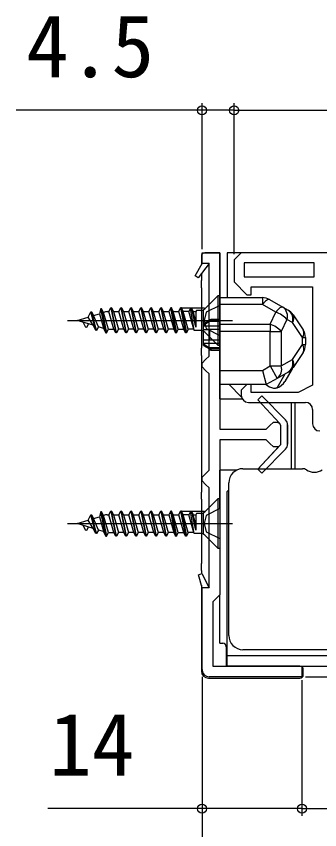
# Model space of a CAD drawing. Units: millimetres, scale not verified. Extents: x -525 to 525, y -782 to 777.
# Drawn here: x 45.1 to 87.7, y 83.9 to 198 of the extents above; entities that cross this region are included whole.
import ezdxf
from ezdxf.enums import TextEntityAlignment as Align

# ---------------------------------------------------------------- set-up
doc = ezdxf.new("R2010")
doc.units = ezdxf.units.MM
doc.header["$LTSCALE"] = 4
for name, color, linetype in [('0-2_YKK_11', 7, 'Continuous'), ('0-3_YKK_12', 2, 'Continuous'), ('0-4_YKK_13', 4, 'Continuous'), ('0-6_YKK_D', 6, 'Continuous')]:
    doc.layers.add(name, color=color, linetype=linetype)
doc.styles.add('ＭＳ ゴシック', font='')
doc.styles.get('ＭＳ ゴシック').set_extended_font_data('MS Gothic')

msp = doc.modelspace()

# ---------------------------------------------------------------- linework, layer by layer
at = {"layer": '0-2_YKK_11'}
for p, q in [((72.181, 163.355), (71.181, 163.355)), ((77.679, 143.855), (85.679, 143.855)), ((86.679, 142.855), (86.679, 140.855)), ((83.181, 138.014), (83.181, 140.696)), ((83.181, 140.696), (83.181, 138.014)), ((72.181, 117.855), (71.181, 117.855))]:
    msp.add_line(p, q, dxfattribs=at)
for points in [[(71.181, 106.355), (71.181, 117.855), (70.683, 119.664), (71.14, 119.844), (72.181, 117.855), (72.181, 131.855), (71.681, 132.355), (71.181, 132.855), (71.181, 133.355), (71.681, 133.855), (72.181, 134.355), (72.181, 147.855), (71.681, 148.355), (71.181, 148.855), (71.181, 149.355), (71.681, 149.855), (72.181, 150.355), (72.181, 163.355), (70.617, 161.337), (70.203, 161.611), (71.181, 163.355), (71.181, 164.855), (73.681, 164.855)], [(73.681, 164.855), (73.681, 140.105), (80.181, 140.105), (80.681, 140.605), (81.181, 141.105), (81.681, 141.105), (82.047, 140.945), (82.181, 140.605), (82.181, 137.908), (78.984, 134.473), (79.562, 133.921), (82.894, 137.313)], [(133.979, 164.855), (76.679, 164.855), (75.679, 163.855), (75.679, 160.755), (77.479, 158.955), (78.079, 158.955), (78.079, 160.055), (86.679, 160.055), (86.679, 146.255), (84.679, 145.255), (78.079, 145.255), (78.079, 146.355), (77.479, 146.355), (76.679, 145.555), (76.679, 144.855)], [(82.894, 137.313), (79.562, 133.921), (78.984, 134.473), (81.898, 137.605), (81.181, 137.605), (80.681, 138.105), (80.181, 138.605), (73.681, 138.605), (73.681, 116.855), (73.181, 116.355), (72.681, 115.855), (72.681, 106.855), (85.181, 106.855), (85.181, 105.355), (72.181, 105.355)]]:
    msp.add_lwpolyline(points, dxfattribs=at)
for points in [[(86.879, 163.455), (77.079, 163.455), (77.079, 161.455), (86.879, 161.455)], [(82.894, 141.396), (79.562, 144.789), (78.984, 144.236), (82.047, 140.945), (78.984, 144.236), (79.562, 144.789)]]:
    msp.add_lwpolyline(points, close=True, dxfattribs=at)
for centre, start, end in [((77.679, 144.855), 180.00001, 269.99999), ((85.679, 142.855), 0.00001, 89.99999), ((82.181, 140.696), 359.99997, 44.48424), ((82.181, 140.696), 359.99997, 44.48424), ((87.679, 140.855), 180.00001, 269.99999), ((82.181, 138.014), 315.51576, 0.00003), ((82.181, 138.014), 315.51576, 0.00003), ((72.181, 106.355), 180.00001, 269.99999)]:
    msp.add_arc(centre, 1, start, end, dxfattribs=at)
at = {"layer": '0-3_YKK_12'}
for p, q in [((74.681, 164.855), (74.681, 158.555)), ((166.68, 164.855), (74.681, 164.855)), ((76.681, 144.655), (74.981, 146.355)), ((76.681, 144.655), (76.699, 144.655)), ((84.181, 143.855), (84.181, 134.555)), ((74.921, 131.595), (74.681, 131.355)), ((74.681, 106.855), (74.681, 131.355)), ((74.681, 108.355), (166.68, 108.355)), ((74.921, 106.855), (166.68, 106.855))]:
    msp.add_line(p, q, dxfattribs=at)
at = {"layer": '0-4_YKK_13'}
for p, q in [((73.681, 164.855), (71.581, 164.855)), ((73.681, 144.355), (73.681, 164.855)), ((71.081, 164.355), (71.081, 163.176)), ((71.081, 161.935), (71.081, 160.955)), ((71.081, 159.955), (71.081, 160.955)), ((71.081, 159.955), (71.081, 151.455)), ((73.429, 158.855), (71.563, 156.989)), ((73.681, 158.555), (79.649, 158.555)), ((73.681, 157.578), (73.681, 158.555)), ((79.649, 157.578), (73.681, 157.578)), ((79.649, 158.555), (79.649, 157.578)), ((81.52, 156.509), (79.649, 157.578)), ((56.279, 153.938), (55.579, 156.557)), ((56.379, 153.938), (55.679, 156.557)), ((57.679, 153.605), (56.979, 156.985)), ((57.079, 156.985), (57.779, 153.605)), ((58.044, 154.115), (57.344, 156.475)), ((57.854, 156.595), (58.113, 156.595)), ((58.479, 157.105), (58.379, 157.105)), ((58.744, 156.595), (59.513, 156.595)), ((59.879, 157.105), (59.779, 157.105)), ((60.144, 156.595), (60.913, 156.595)), ((61.279, 157.105), (61.179, 157.105)), ((61.544, 156.595), (62.313, 156.595)), ((62.679, 157.105), (62.579, 157.105)), ((62.944, 156.595), (63.713, 156.595)), ((64.079, 157.105), (63.979, 157.105)), ((64.344, 156.595), (65.113, 156.595)), ((65.479, 157.105), (65.379, 157.105)), ((65.744, 156.595), (66.513, 156.595)), ((66.879, 157.105), (66.779, 157.105)), ((67.144, 156.595), (67.913, 156.595)), ((68.279, 157.105), (68.179, 157.105)), ((68.385, 157.105), (71.514, 157.105)), ((69.244, 154.115), (68.544, 156.595)), ((70.013, 154.115), (69.313, 156.595)), ((70.097, 153.955), (69.56, 157.068)), ((70.329, 155.232), (69.944, 156.595)), ((71.329, 156.755), (71.329, 153.955)), ((52.332, 155.355), (75.467, 155.355)), ((55.894, 154.677), (55.194, 155.818)), ((56.644, 154.448), (55.944, 156.047)), ((72.247, 155.355), (71.381, 154.855)), ((72.247, 155.355), (72.247, 155.209)), ((73.681, 155.505), (72.397, 155.505)), ((72.397, 155.505), (72.397, 155.291)), ((72.397, 155.291), (73.681, 155.291)), ((83.082, 155.486), (82.281, 153.804)), ((83.84, 155.052), (83.082, 155.486)), ((83.942, 156.162), (85.345, 154.058)), ((72.247, 155.209), (71.381, 154.654)), ((71.381, 154.654), (71.381, 154.855)), ((71.381, 154.605), (71.381, 154.654)), ((71.381, 154.105), (71.381, 154.605)), ((71.381, 154.605), (73.681, 154.605)), ((73.681, 155.209), (72.247, 155.209)), ((72.247, 154.105), (72.247, 152.605)), ((73.681, 154.105), (72.247, 154.105)), ((80.719, 154.827), (80.719, 153.804)), ((85.242, 152.949), (83.84, 155.052)), ((71.563, 153.72), (73.429, 151.855)), ((73.681, 153.804), (73.681, 148.355)), ((80.719, 153.804), (73.681, 153.804)), ((72.247, 152.605), (71.381, 152.605)), ((71.381, 152.105), (71.381, 152.605)), ((71.381, 152.056), (71.381, 152.105)), ((73.681, 152.105), (71.381, 152.105)), ((71.381, 152.056), (72.247, 151.501)), ((71.381, 151.855), (71.381, 152.056)), ((71.381, 151.855), (72.247, 151.355)), ((73.681, 152.605), (72.247, 152.605)), ((83.84, 149.857), (85.242, 151.96)), ((85.242, 151.96), (85.242, 152.949)), ((85.242, 152.949), (85.681, 152.949)), ((85.242, 151.96), (85.681, 151.96)), ((85.681, 152.949), (85.681, 151.96)), ((71.081, 150.455), (71.081, 151.455)), ((73.681, 151.501), (72.247, 151.501)), ((72.247, 151.501), (72.247, 151.355)), ((72.397, 151.418), (73.681, 151.418)), ((72.397, 151.418), (72.397, 151.205)), ((72.397, 151.205), (73.681, 151.205)), ((85.345, 150.851), (83.942, 148.747)), ((71.081, 150.455), (71.081, 131.255)), ((82.281, 148.966), (83.84, 149.857)), ((79.649, 148.355), (80.719, 148.966)), ((80.719, 148.966), (82.281, 148.966)), ((80.719, 148.966), (81.712, 147.23)), ((83.796, 148.554), (82.788, 146.809)), ((73.681, 148.355), (79.649, 148.355)), ((81.694, 145.913), (82.819, 147.862)), ((83.271, 148.12), (81.712, 147.23)), ((81.712, 147.23), (80.181, 146.355)), ((81.182, 145.855), (81.482, 145.855)), ((73.681, 144.355), (76.813, 144.355)), ((83.681, 143.855), (83.681, 141.148)), ((83.681, 141.148), (83.681, 137.562)), ((83.681, 137.562), (83.681, 134.555)), ((73.681, 128.956), (73.681, 134.355)), ((76.049, 134.355), (73.681, 134.355)), ((76.921, 134.555), (85.25, 134.555)), ((74.921, 128.577), (74.921, 132.555)), ((71.081, 130.255), (71.081, 131.255)), ((71.081, 130.255), (71.081, 121.255)), ((73.429, 130.355), (71.563, 128.489)), ((56.279, 125.438), (55.579, 128.057)), ((56.379, 125.438), (55.679, 128.057)), ((57.679, 125.105), (56.979, 128.485)), ((57.079, 128.485), (57.779, 125.105)), ((58.044, 125.615), (57.344, 127.975)), ((57.854, 128.095), (58.113, 128.095)), ((58.479, 128.605), (58.379, 128.605)), ((58.744, 128.095), (59.513, 128.095)), ((59.879, 128.605), (59.779, 128.605)), ((60.144, 128.095), (60.913, 128.095)), ((61.279, 128.605), (61.179, 128.605)), ((61.544, 128.095), (62.313, 128.095)), ((62.679, 128.605), (62.579, 128.605)), ((62.944, 128.095), (63.713, 128.095)), ((64.079, 128.605), (63.979, 128.605)), ((64.344, 128.095), (65.113, 128.095)), ((65.479, 128.605), (65.379, 128.605)), ((65.744, 128.095), (66.513, 128.095)), ((66.879, 128.605), (66.779, 128.605)), ((67.144, 128.095), (67.913, 128.095)), ((68.279, 128.605), (68.179, 128.605)), ((68.385, 128.605), (71.514, 128.605)), ((69.244, 125.615), (68.544, 128.095)), ((70.013, 125.615), (69.313, 128.095)), ((70.097, 125.455), (69.56, 128.568)), ((70.329, 126.732), (69.944, 128.095)), ((71.329, 128.255), (71.329, 125.455)), ((74.921, 115.132), (74.921, 128.577)), ((52.332, 126.855), (75.467, 126.855)), ((55.894, 126.177), (55.194, 127.318)), ((56.644, 125.948), (55.944, 127.547)), ((71.563, 125.22), (73.429, 123.355)), ((71.081, 120.255), (71.081, 121.255)), ((71.081, 120.255), (71.081, 119.905)), ((71.081, 118.218), (71.081, 106.153)), ((73.681, 110.055), (73.681, 116.756)), ((74.921, 111.155), (74.921, 115.132)), ((73.681, 110.055), (74.081, 110.055)), ((74.581, 109.555), (74.581, 107.055)), ((112.921, 109.155), (76.921, 109.155)), ((74.581, 107.055), (74.581, 106.855)), ((84.88, 106.855), (74.581, 106.855)), ((85.381, 105.654), (85.381, 106.355)), ((72.079, 105.155), (84.882, 105.155))]:
    msp.add_line(p, q, dxfattribs=at)
for points in [[(73.429, 158.855), (73.679, 158.855), (73.679, 151.855), (73.429, 151.855)], [(73.429, 130.355), (73.679, 130.355), (73.679, 123.355), (73.429, 123.355)]]:
    msp.add_lwpolyline(points, close=True, dxfattribs=at)
for points in [[(73.681, 153.804), (73.681, 154.827), (73.681, 157.578)], [(80.642, 158.291), (80.564, 158.313), (80.469, 158.302), (80.358, 158.256), (80.233, 158.178), (80.097, 158.069), (79.953, 157.931), (79.803, 157.766), (79.649, 157.578)], [(80.642, 158.291), (82.512, 157.222), (83.271, 156.789)], [(57.383, 154.222), (56.644, 154.448), (56.379, 153.938), (56.279, 153.938), (55.894, 154.677), (53.679, 155.355), (55.194, 155.818), (55.579, 156.557), (55.679, 156.557), (55.944, 156.047), (56.795, 156.307), (57.413, 154.115), (57.679, 153.605), (57.779, 153.605), (58.044, 154.115), (58.813, 154.115)], [(57.62, 156.56), (57.344, 156.475), (57.079, 156.985), (56.979, 156.985), (56.795, 156.307)], [(60.213, 154.115), (59.444, 154.115), (59.179, 153.605), (59.079, 153.605), (58.813, 154.115), (58.113, 156.595), (58.379, 157.105), (59.079, 153.605)], [(59.179, 153.605), (58.479, 157.105), (58.744, 156.595), (59.444, 154.115)], [(61.613, 154.115), (60.844, 154.115), (60.579, 153.605), (60.479, 153.605), (60.213, 154.115), (59.513, 156.595), (59.779, 157.105), (60.479, 153.605)], [(60.579, 153.605), (59.879, 157.105), (60.144, 156.595), (60.844, 154.115)], [(63.013, 154.115), (62.244, 154.115), (61.979, 153.605), (61.879, 153.605), (61.613, 154.115), (60.913, 156.595), (61.179, 157.105), (61.879, 153.605)], [(61.979, 153.605), (61.279, 157.105), (61.544, 156.595), (62.244, 154.115)], [(64.413, 154.115), (63.644, 154.115), (63.379, 153.605), (63.279, 153.605), (63.013, 154.115), (62.313, 156.595), (62.579, 157.105), (63.279, 153.605)], [(63.379, 153.605), (62.679, 157.105), (62.944, 156.595), (63.644, 154.115)], [(65.813, 154.115), (65.044, 154.115), (64.779, 153.605), (64.679, 153.605), (64.413, 154.115), (63.713, 156.595), (63.979, 157.105), (64.679, 153.605)], [(64.779, 153.605), (64.079, 157.105), (64.344, 156.595), (65.044, 154.115)], [(67.213, 154.115), (66.444, 154.115), (66.179, 153.605), (66.079, 153.605), (65.813, 154.115), (65.113, 156.595), (65.379, 157.105), (66.079, 153.605)], [(66.179, 153.605), (65.479, 157.105), (65.744, 156.595), (66.444, 154.115)], [(67.844, 154.115), (67.144, 156.595), (66.879, 157.105), (67.579, 153.605), (67.479, 153.605), (66.779, 157.105), (66.513, 156.595), (67.213, 154.115), (67.479, 153.605)], [(70.998, 153.955), (70.097, 153.955), (70.013, 154.115), (69.244, 154.115), (68.979, 153.605), (68.879, 153.605), (68.613, 154.115), (67.913, 156.595), (68.179, 157.105), (68.879, 153.605)], [(69.733, 157), (69.56, 157.068), (69.313, 156.595), (68.544, 156.595), (68.279, 157.105), (68.979, 153.605)], [(70.998, 156.755), (70.421, 156.755), (70.329, 156.595), (70.329, 154.415), (69.733, 157), (69.944, 156.595), (70.329, 156.595)], [(73.679, 157.455), (71.764, 156.5), (71.478, 155.355), (71.764, 154.21), (73.679, 153.255)], [(73.681, 154.827), (80.719, 154.827), (81.52, 156.509)], [(82.512, 157.222), (82.435, 157.244), (82.339, 157.233), (82.228, 157.188), (82.104, 157.109), (81.968, 157), (81.824, 156.862), (81.673, 156.697), (81.52, 156.509)], [(72.397, 155.291), (72.369, 155.292), (72.344, 155.296), (72.313, 155.303), (72.278, 155.317), (72.249, 155.345), (72.247, 155.355)], [(55.244, 154.876), (54.979, 154.366), (54.879, 154.366), (54.494, 155.105)], [(67.579, 153.605), (67.844, 154.115), (68.613, 154.115)], [(71.381, 152.605), (71.381, 154.105), (72.247, 154.105)], [(80.719, 148.966), (80.719, 153.804), (82.281, 153.804), (82.281, 148.966)], [(72.247, 151.355), (72.258, 151.377), (72.274, 151.389), (72.317, 151.407), (72.343, 151.413), (72.375, 151.417), (72.397, 151.418)], [(79.649, 148.355), (80.181, 146.355), (73.681, 146.355), (73.681, 148.355)], [(57.383, 125.722), (56.644, 125.948), (56.379, 125.438), (56.279, 125.438), (55.894, 126.177), (53.679, 126.855), (55.194, 127.318), (55.579, 128.057), (55.679, 128.057), (55.944, 127.547), (56.795, 127.807), (57.413, 125.615), (57.679, 125.105), (57.779, 125.105), (58.044, 125.615), (58.813, 125.615)], [(57.62, 128.06), (57.344, 127.975), (57.079, 128.485), (56.979, 128.485), (56.795, 127.807)], [(60.213, 125.615), (59.444, 125.615), (59.179, 125.105), (59.079, 125.105), (58.813, 125.615), (58.113, 128.095), (58.379, 128.605), (59.079, 125.105)], [(59.179, 125.105), (58.479, 128.605), (58.744, 128.095), (59.444, 125.615)], [(61.613, 125.615), (60.844, 125.615), (60.579, 125.105), (60.479, 125.105), (60.213, 125.615), (59.513, 128.095), (59.779, 128.605), (60.479, 125.105)], [(60.579, 125.105), (59.879, 128.605), (60.144, 128.095), (60.844, 125.615)], [(63.013, 125.615), (62.244, 125.615), (61.979, 125.105), (61.879, 125.105), (61.613, 125.615), (60.913, 128.095), (61.179, 128.605), (61.879, 125.105)], [(61.979, 125.105), (61.279, 128.605), (61.544, 128.095), (62.244, 125.615)], [(64.413, 125.615), (63.644, 125.615), (63.379, 125.105), (63.279, 125.105), (63.013, 125.615), (62.313, 128.095), (62.579, 128.605), (63.279, 125.105)], [(63.379, 125.105), (62.679, 128.605), (62.944, 128.095), (63.644, 125.615)], [(65.813, 125.615), (65.044, 125.615), (64.779, 125.105), (64.679, 125.105), (64.413, 125.615), (63.713, 128.095), (63.979, 128.605), (64.679, 125.105)], [(64.779, 125.105), (64.079, 128.605), (64.344, 128.095), (65.044, 125.615)], [(67.213, 125.615), (66.444, 125.615), (66.179, 125.105), (66.079, 125.105), (65.813, 125.615), (65.113, 128.095), (65.379, 128.605), (66.079, 125.105)], [(66.179, 125.105), (65.479, 128.605), (65.744, 128.095), (66.444, 125.615)], [(67.844, 125.615), (67.144, 128.095), (66.879, 128.605), (67.579, 125.105), (67.479, 125.105), (66.779, 128.605), (66.513, 128.095), (67.213, 125.615), (67.479, 125.105)], [(70.998, 125.455), (70.097, 125.455), (70.013, 125.615), (69.244, 125.615), (68.979, 125.105), (68.879, 125.105), (68.613, 125.615), (67.913, 128.095), (68.179, 128.605), (68.879, 125.105)], [(69.733, 128.5), (69.56, 128.568), (69.313, 128.095), (68.544, 128.095), (68.279, 128.605), (68.979, 125.105)], [(70.998, 128.255), (70.421, 128.255), (70.329, 128.095), (70.329, 125.915), (69.733, 128.5), (69.944, 128.095), (70.329, 128.095)], [(73.679, 128.955), (71.764, 128), (71.478, 126.855), (71.764, 125.71), (73.679, 124.755)], [(55.244, 126.376), (54.979, 125.866), (54.879, 125.866), (54.494, 126.605)], [(67.579, 125.105), (67.844, 125.615), (68.613, 125.615)]]:
    msp.add_lwpolyline(points, dxfattribs=at)
for centre, radius, start, end in [((71.581, 164.355), 0.5, 90, 180), ((79.649, 156.555), 2, 60.25512, 90), ((57.854, 155.795), 0.8, 89.99998, 106.99998), ((70.998, 157.555), 0.8, 270, 314.99999), ((80.374, 153.056), 3.638, 41.90744, 71.64145), ((81.612, 155.966), 1.546, 341.91504, 54.39753), ((82.278, 155.052), 2, 33.69007, 60.25512), ((82.371, 155.532), 1.546, 341.91504, 54.39753), ((72.397, 155.355), 0.15, 90, 180), ((82.994, 155.69), 1.059, 322.99219, 26.46445), ((79.573, 151.374), 3.638, 41.90744, 71.64145), ((70.998, 153.155), 0.8, 44.99999, 89.99998), ((84.397, 153.587), 1.059, 322.99219, 26.46445), ((83.681, 152.949), 2, 0, 33.69007), ((84.397, 151.323), 1.059, 333.53555, 37.00781), ((83.681, 151.96), 2, 326.30993, 0), ((72.397, 151.355), 0.15, 180, 270), ((82.371, 149.377), 1.546, 305.60247, 18.08496), ((82.994, 149.219), 1.059, 333.53555, 37.00781), ((80.812, 148.486), 1.546, 305.60247, 18.08496), ((82.278, 149.857), 2, 299.74488, 326.30993), ((81.542, 147.822), 2, 227.16611, 259.63751), ((81.056, 147.809), 2, 288.59038, 330), ((81.056, 147.809), 2, 282.28715, 288.59038), ((76.921, 132.555), 2, 90, 180), ((85.262, 133.555), 1, 56.44269, 90), ((86.921, 136.055), 2, 236.44269, 303.55731), ((57.854, 127.295), 0.8, 89.99998, 106.99998), ((70.998, 129.055), 0.8, 270, 314.99999), ((70.998, 124.655), 0.8, 44.99999, 89.99998), ((76.921, 111.155), 2, 180, 270), ((74.081, 109.555), 0.5, 0, 90)]:
    msp.add_arc(centre, radius, start, end, dxfattribs=at)
for centre, major_axis, ratio, start_param, end_param in [((84.88, 106.355), (0.501, 0), 0.998135, 6.2831853, 7.8539816), ((72.082, 106.156), (-0.71, -0.71), 0.99628, 5.4996506, 7.06672), ((84.88, 105.656), (-0.355, 0.355), 0.99628, 2.358058, 3.9251274)]:
    msp.add_ellipse(centre, major_axis=major_axis, ratio=ratio, start_param=start_param, end_param=end_param, dxfattribs=at)
at = {"layer": '0-6_YKK_D'}
for p, q in [((71.181, 165.355), (71.181, 185.855)), ((75.679, 164.648), (75.679, 185.855)), ((75.679, 164.648), (75.679, 185.855)), ((75.679, 184.855), (134.679, 184.855)), ((71.181, 105.355), (71.181, 85.855)), ((71.181, 105.355), (71.181, 65.855)), ((85.681, 105.355), (268.38, 105.355)), ((85.181, 104.855), (85.181, 85.855)), ((85.181, 104.855), (85.181, 85.855)), ((85.181, 86.855), (134.679, 86.855))]:
    msp.add_line(p, q, dxfattribs=at)
for points in [[(75.679, 184.855), (71.181, 184.855), (45.131, 184.855)], [(85.181, 86.855), (71.181, 86.855), (49.562, 86.855)]]:
    msp.add_lwpolyline(points, dxfattribs=at)
for centre in [(71.181, 184.855), (75.679, 184.855), (75.679, 184.855), (71.181, 86.855), (85.181, 86.855), (85.181, 86.855)]:
    msp.add_circle(centre, 0.637, dxfattribs=at)

# ---------------------------------------------------------------- texts
at = {"layer": '0-6_YKK_D', "style": 'ＭＳ ゴシック'}
for s, p in [('4.5', (46.517, 186.855)), ('14', (49.721, 88.855))]:
    msp.add_text(s, height=8.798, dxfattribs=at).set_placement(p, align=Align.BOTTOM_LEFT)

doc.saveas('drawing.dxf')
